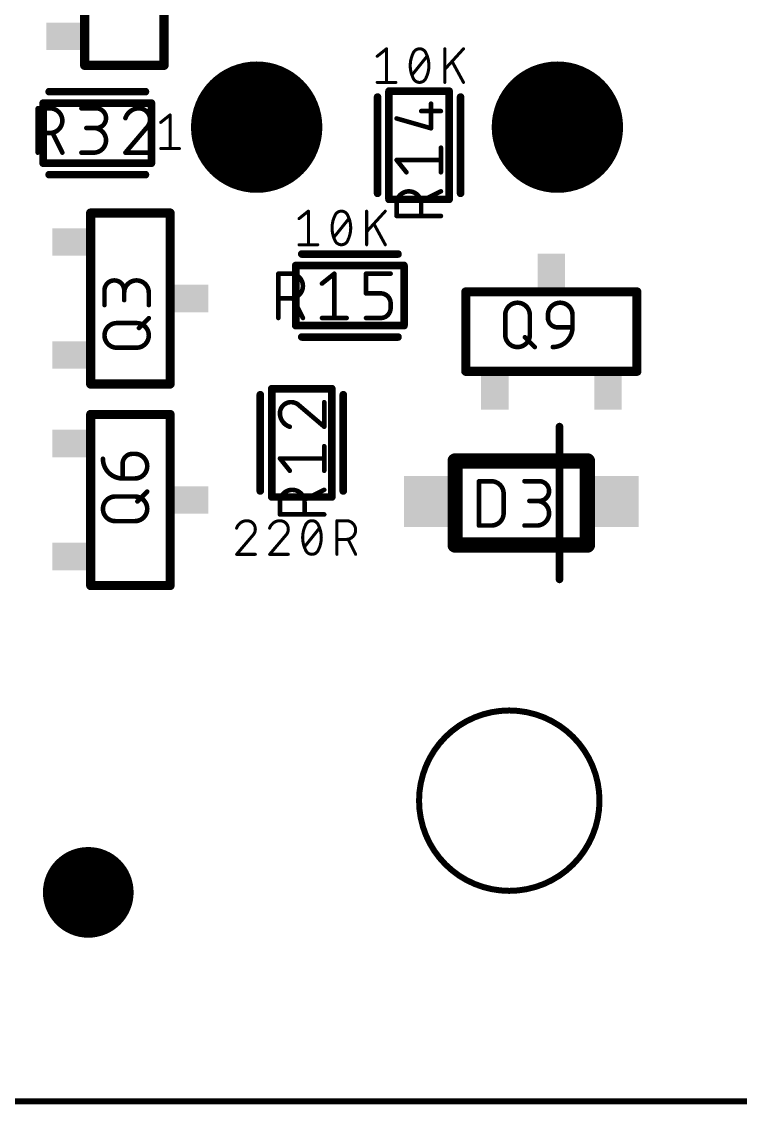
# Model space of a CAD drawing. Extents: x -0.1 to 70.1, y -0.1 to 54.
# Drawn here: x 44.89 to 56.84, y -0.05 to 17.95 of the extents above; entities that cross this region are included whole.
import ezdxf

# ---------------------------------------------------------------- set-up
doc = ezdxf.new("R2010")
doc.units = 0
for name, color, linetype in [('17', 110, 'CONTINUOUS'), ('20', 31, 'CONTINUOUS'), ('21', 253, 'CONTINUOUS'), ('27', 253, 'CONTINUOUS'), ('51', 253, 'CONTINUOUS')]:
    doc.layers.add(name, color=color, linetype=linetype)

# ---------------------------------------------------------------- blocks, each defined once
blk = doc.blocks.new('RECT')
blk.add_solid([(-0.5, -0.5), (0.5, -0.5), (-0.5, 0.5), (0.5, 0.5)])
blk = doc.blocks.new('ROUNDP')
at = {"const_width": 0.5}
blk.add_lwpolyline([(0, -0.25, 1), (0, 0.25, 1), (0, -0.25)], format="xyb", dxfattribs=at)

msp = doc.modelspace()

# ---------------------------------------------------------------- linework, layer by layer
at = {"layer": '20', "const_width": 0.1}
msp.add_lwpolyline([(53, 3.5, 1), (53, 6.5, 1), (53, 3.5)], format="xyb", dxfattribs=at)
msp.add_lwpolyline([(5, 0), (65, 0)], dxfattribs=at)
at = {"layer": '21', "const_width": 0.127}
for points in [[(45.35, 16.79), (46.95, 16.79)], [(50.81, 16.7), (50.81, 15.1)], [(52.19, 16.7), (52.19, 15.1)], [(45.35, 15.41), (46.95, 15.41)], [(49.55, 14.09), (51.15, 14.09)], [(49.55, 12.71), (51.15, 12.71)], [(48.86, 10.15), (48.86, 11.75)], [(50.24, 10.15), (50.24, 11.75)], [(53.835, 8.68), (53.835, 11.22)]]:
    msp.add_lwpolyline(points, dxfattribs=at)
at = {"layer": '21', "const_width": 0.0635}
for points in [[(45.35, 16.8217, 1), (45.35, 16.7583)], [(46.95, 16.7583, 1), (46.95, 16.8217)], [(50.8418, 16.7, 1), (50.7782, 16.7)], [(52.2218, 16.7, 1), (52.1583, 16.7)], [(45.35, 15.4418, 1), (45.35, 15.3782)], [(46.95, 15.3782, 1), (46.95, 15.4418)], [(50.7782, 15.1, 1), (50.8418, 15.1)], [(52.1583, 15.1, 1), (52.2218, 15.1)], [(49.55, 14.1218, 1), (49.55, 14.0582)], [(51.15, 14.0582, 1), (51.15, 14.1218)], [(49.55, 12.7418, 1), (49.55, 12.6783)], [(51.15, 12.6783, 1), (51.15, 12.7418)], [(48.8918, 11.75, 1), (48.8282, 11.75)], [(50.2718, 11.75, 1), (50.2082, 11.75)], [(53.8668, 11.22, 1), (53.8032, 11.22)], [(48.8282, 10.15, 1), (48.8918, 10.15)], [(50.2082, 10.15, 1), (50.2718, 10.15)], [(53.8032, 8.68, 1), (53.8668, 8.68)]]:
    msp.add_lwpolyline(points, format="xyb", dxfattribs=at)
at = {"layer": '27'}
for points, const_width in [([(50.8046, 17.3791), (50.9598, 17.5033)], 0.0508), ([(50.9598, 17.5033), (50.9598, 16.9445)], 0.0508), ([(51.9285, 16.9445), (51.9285, 17.5033)], 0.0508), ([(52.2389, 17.5033), (51.9285, 17.1618)], 0.0508), ([(51.3843, 17.0686), (51.6327, 17.3791)], 0.0508), ([(52.2389, 16.9445), (52.0527, 17.286)], 0.0508), ([(50.8046, 16.9445), (51.1151, 16.9445)], 0.0508), ([(51.6994, 16.1811), (51.6994, 16.5903)], 0.0762), ([(45.1597, 15.7764), (45.1597, 16.513)], 0.0762), ([(45.1597, 16.513), (45.3643, 16.513)], 0.0762), ([(45.8861, 16.513), (46.1317, 16.513)], 0.0762), ([(47.2046, 16.2791), (47.3598, 16.4033)], 0.0508), ([(47.3598, 16.4033), (47.3598, 15.8445)], 0.0508), ([(48.3285, 15.8445), (48.3285, 16.4033)], 0.0508), ([(48.6389, 16.4033), (48.3285, 16.0618)], 0.0508), ([(51.5357, 16.4675), (51.863, 16.4675)], 0.0762), ([(46.1317, 16.1857), (45.968, 16.1857)], 0.0762), ([(46.9655, 16.1857), (46.6176, 15.7764)], 0.0762), ([(47.7843, 15.9686), (48.0327, 16.2791)], 0.0508), ([(48.6389, 15.8445), (48.4527, 16.186)], 0.0508), ([(51.1264, 16.3447), (51.6994, 16.1811)], 0.0762), ([(45.3643, 16.1038), (45.1597, 16.1038)], 0.0762), ([(45.5689, 15.7764), (45.4053, 16.1038)], 0.0762), ([(47.2046, 15.8445), (47.5151, 15.8445)], 0.0508), ([(51.863, 15.4495), (51.863, 15.8588)], 0.0762), ([(45.8861, 15.7764), (46.0907, 15.7764)], 0.0762), ([(46.6176, 15.7764), (47.0269, 15.7764)], 0.0762), ([(51.2901, 15.4495), (51.1264, 15.6541)], 0.0762), ([(51.1264, 15.6541), (51.863, 15.6541)], 0.0762), ([(51.863, 15.1324), (51.5357, 14.9687)], 0.0762), ([(51.1264, 14.7231), (51.1264, 14.9277)], 0.0762), ([(51.5357, 14.9277), (51.5357, 14.7231)], 0.0762), ([(49.5046, 14.6791), (49.6598, 14.8033)], 0.0508), ([(49.6598, 14.8033), (49.6598, 14.2445)], 0.0508), ([(50.6285, 14.2445), (50.6285, 14.8033)], 0.0508), ([(50.9389, 14.8033), (50.6285, 14.4618)], 0.0508), ([(50.0843, 14.3686), (50.3327, 14.6791)], 0.0508), ([(50.9389, 14.2445), (50.7527, 14.586)], 0.0508), ([(51.863, 14.7231), (51.1264, 14.7231)], 0.0762), ([(49.5046, 14.2445), (49.8151, 14.2445)], 0.0508), ([(49.1597, 13.0264), (49.1597, 13.763)], 0.0762), ([(49.1597, 13.763), (49.3643, 13.763)], 0.0762), ([(49.8861, 13.5994), (50.0907, 13.763)], 0.0762), ([(50.0907, 13.763), (50.0907, 13.0264)], 0.0762), ([(50.6176, 13.4357), (50.6176, 13.763)], 0.0762), ([(50.6176, 13.763), (51.0269, 13.763)], 0.0762), ([(46.2698, 13.2422), (46.2698, 13.4877)], 0.0762), ([(46.5972, 13.4877), (46.5972, 13.324)], 0.0762), ([(47.0064, 13.2422), (47.0064, 13.4468)], 0.0762), ([(49.3643, 13.3538), (49.1597, 13.3538)], 0.0762), ([(49.5689, 13.0264), (49.4053, 13.3538)], 0.0762), ([(50.8632, 13.4357), (50.6176, 13.4357)], 0.0762), ([(51.0269, 13.1901), (51.0269, 13.272)], 0.0762), ([(46.4745, 12.9419), (46.8018, 12.9419)], 0.0762), ([(46.8428, 12.86), (47.0064, 13.0237)], 0.0762), ([(49.8861, 13.0264), (50.2953, 13.0264)], 0.0762), ([(50.6176, 13.0264), (50.8632, 13.0264)], 0.0762), ([(52.9326, 12.7482), (52.9326, 13.0755)], 0.0762), ([(53.3419, 13.0755), (53.3419, 12.7482)], 0.0762), ([(53.6422, 13.0346), (53.6422, 13.0755)], 0.0762), ([(54.0514, 13.0755), (54.0514, 12.8709)], 0.0762), ([(54.0514, 12.8709), (53.8059, 12.8709)], 0.0762), ([(53.26, 12.7072), (53.4237, 12.5436)], 0.0762), ([(46.8018, 12.5326), (46.4745, 12.5326)], 0.0762), ([(49.5143, 11.5655), (49.9236, 11.2176)], 0.0762), ([(49.9236, 11.2176), (49.9236, 11.6269)], 0.0762), ([(46.7346, 10.7674), (46.7756, 10.7674)], 0.0762), ([(49.9236, 10.4861), (49.9236, 10.8953)], 0.0762), ([(46.5709, 10.3581), (46.5709, 10.6037)], 0.0762), ([(49.3506, 10.4861), (49.187, 10.6907)], 0.0762), ([(49.187, 10.6907), (49.9236, 10.6907)], 0.0762), ([(46.7756, 10.3581), (46.5709, 10.3581)], 0.0762), ([(52.4968, 9.5753), (52.4968, 10.3119)], 0.0762), ([(52.4968, 10.3119), (52.7014, 10.3119)], 0.0762), ([(53.2527, 10.3119), (53.4982, 10.3119)], 0.0762), ([(46.4482, 10.0578), (46.7756, 10.0578)], 0.0762), ([(46.8165, 9.976), (46.9802, 10.1397)], 0.0762), ([(49.9236, 10.1689), (49.5962, 10.0053)], 0.0762), ([(52.906, 10.1073), (52.906, 9.7799)], 0.0762), ([(49.187, 9.7597), (49.187, 9.9643)], 0.0762), ([(49.5962, 9.9643), (49.5962, 9.7597)], 0.0762), ([(53.4982, 9.9845), (53.3345, 9.9845)], 0.0762), ([(49.9236, 9.7597), (49.187, 9.7597)], 0.0762), ([(46.7756, 9.6486), (46.4482, 9.6486)], 0.0762), ([(49.5954, 9.2209), (49.8438, 9.5314)], 0.0508), ([(50.1349, 9.0967), (50.1349, 9.6555)], 0.0508), ([(50.1349, 9.6555), (50.2902, 9.6555)], 0.0508), ([(52.7014, 9.5753), (52.4968, 9.5753)], 0.0762), ([(53.2527, 9.5753), (53.4573, 9.5753)], 0.0762), ([(48.731, 9.4072), (48.4671, 9.0967)], 0.0508), ([(49.2796, 9.4072), (49.0158, 9.0967)], 0.0508), ([(50.2902, 9.3451), (50.1349, 9.3451)], 0.0508), ([(50.4454, 9.0967), (50.3212, 9.3451)], 0.0508), ([(48.4671, 9.0967), (48.7776, 9.0967)], 0.0508), ([(49.0158, 9.0967), (49.3262, 9.0967)], 0.0508)]:
    msp.add_lwpolyline(points, dxfattribs=dict(at, const_width=const_width))
for points, const_width in [([(50.9725, 17.5033, 1), (50.9471, 17.5033)], 0.0254), ([(50.9678, 17.4934, 1), (50.9519, 17.5132)], 0.0254), ([(51.5085, 17.5033, 0.3205), (51.3998, 17.4257)], 0.0508), ([(51.6171, 17.4257, 0.3205), (51.5085, 17.5033)], 0.0508), ([(51.5085, 17.516, 1), (51.5085, 17.4906)], 0.0254), ([(51.5085, 17.4906, 1), (51.5085, 17.516)], 0.0254), ([(51.9412, 17.5033, 1), (51.9158, 17.5033)], 0.0254), ([(52.2483, 17.4947, 1), (52.2295, 17.5118)], 0.0254), ([(50.7967, 17.389, 1), (50.8126, 17.3692)], 0.0254), ([(51.3998, 17.4257, 0.1139), (51.3533, 17.2239)], 0.0508), ([(51.3878, 17.4298, 1), (51.4118, 17.4215)], 0.0254), ([(51.4112, 17.4201, 1), (51.3884, 17.4312)], 0.0254), ([(51.6637, 17.2239, 0.1139), (51.6171, 17.4257)], 0.0508), ([(51.6285, 17.4312, 1), (51.6057, 17.4201)], 0.0254), ([(51.6051, 17.4215, 1), (51.6291, 17.4298)], 0.0254), ([(51.6426, 17.3712, 1), (51.6227, 17.387)], 0.0254), ([(52.0638, 17.292, 1), (52.0415, 17.2799)], 0.0254), ([(51.3533, 17.2239, 0.1139), (51.3998, 17.0221)], 0.0508), ([(51.366, 17.2239, 1), (51.3406, 17.2239)], 0.0254), ([(51.3406, 17.2239, 1), (51.366, 17.2239)], 0.0254), ([(51.6171, 17.0221, 0.1139), (51.6637, 17.2239)], 0.0508), ([(51.6764, 17.2239, 1), (51.651, 17.2239)], 0.0254), ([(51.651, 17.2239, 1), (51.6764, 17.2239)], 0.0254), ([(51.9191, 17.1703, 1), (51.9379, 17.1532)], 0.0254), ([(50.8046, 16.9572, 1), (50.8046, 16.9318)], 0.0254), ([(50.9471, 16.9445, 1), (50.9725, 16.9445)], 0.0254), ([(51.1151, 16.9318, 1), (51.1151, 16.9572)], 0.0254), ([(51.3744, 17.0766, 1), (51.3942, 17.0607)], 0.0254), ([(51.3998, 17.0221, 0.3205), (51.5085, 16.9445)], 0.0508), ([(51.4118, 17.0262, 1), (51.3878, 17.018)], 0.0254), ([(51.3884, 17.0165, 1), (51.4112, 17.0276)], 0.0254), ([(51.5085, 16.9445, 0.3205), (51.6171, 17.0221)], 0.0508), ([(51.5085, 16.9572, 1), (51.5085, 16.9318)], 0.0254), ([(51.5085, 16.9318, 1), (51.5085, 16.9572)], 0.0254), ([(51.6057, 17.0276, 1), (51.6285, 17.0165)], 0.0254), ([(51.6291, 17.018, 1), (51.6051, 17.0262)], 0.0254), ([(51.9158, 16.9445, 1), (51.9412, 16.9445)], 0.0254), ([(52.2278, 16.9384, 1), (52.2501, 16.9506)], 0.0254), ([(51.7184, 16.5903, 1), (51.6803, 16.5903)], 0.0381), ([(45.1597, 16.5321, 1), (45.1597, 16.494)], 0.0381), ([(45.1788, 16.513, 1), (45.1407, 16.513)], 0.0381), ([(45.3643, 16.1038, 1), (45.3643, 16.513)], 0.0762), ([(45.3643, 16.5321, 1), (45.3643, 16.494)], 0.0381), ([(45.3643, 16.494, 1), (45.3643, 16.5321)], 0.0381), ([(45.8861, 16.5321, 1), (45.8861, 16.494)], 0.0381), ([(46.1317, 16.1857, 1), (46.1317, 16.513)], 0.0762), ([(46.1317, 16.5321, 1), (46.1317, 16.494)], 0.0381), ([(46.1317, 16.494, 1), (46.1317, 16.5321)], 0.0381), ([(46.8427, 16.513, 0.3252), (46.6176, 16.3494)], 0.0762), ([(47.0269, 16.3289, 0.4142), (46.8427, 16.513)], 0.0762), ([(46.8427, 16.5321, 1), (46.8427, 16.494)], 0.0381), ([(46.8427, 16.494, 1), (46.8427, 16.5321)], 0.0381), ([(47.3725, 16.4033, 1), (47.3471, 16.4033)], 0.0254), ([(47.3678, 16.3934, 1), (47.3519, 16.4132)], 0.0254), ([(47.9085, 16.4033, 0.3205), (47.7998, 16.3257)], 0.0508), ([(48.0171, 16.3257, 0.3205), (47.9085, 16.4033)], 0.0508), ([(47.9085, 16.416, 1), (47.9085, 16.3906)], 0.0254), ([(47.9085, 16.3906, 1), (47.9085, 16.416)], 0.0254), ([(48.3412, 16.4033, 1), (48.3158, 16.4033)], 0.0254), ([(48.6483, 16.3947, 1), (48.6295, 16.4118)], 0.0254), ([(51.5357, 16.4866, 1), (51.5357, 16.4485)], 0.0381), ([(51.863, 16.4485, 1), (51.863, 16.4866)], 0.0381), ([(45.968, 16.2047, 1), (45.968, 16.1666)], 0.0381), ([(46.0907, 15.7764, 1), (46.0907, 16.1857)], 0.0762), ([(46.0907, 16.2047, 1), (46.0907, 16.1666)], 0.0381), ([(46.1317, 16.2047, 1), (46.1317, 16.1666)], 0.0381), ([(46.1317, 16.1666, 1), (46.1317, 16.2047)], 0.0381), ([(46.5995, 16.3552, 1), (46.6358, 16.3435)], 0.0381), ([(46.9523, 16.1995, 1), (46.9786, 16.1719)], 0.0381), ([(46.9655, 16.1857, 0.2053), (47.0269, 16.3289)], 0.0762), ([(46.98, 16.1733, 1), (46.951, 16.198)], 0.0381), ([(47.0459, 16.3289, 1), (47.0078, 16.3289)], 0.0381), ([(47.0078, 16.3289, 1), (47.0459, 16.3289)], 0.0381), ([(47.1967, 16.289, 1), (47.2126, 16.2692)], 0.0254), ([(47.7998, 16.3257, 0.1139), (47.7533, 16.1239)], 0.0508), ([(47.7878, 16.3298, 1), (47.8118, 16.3215)], 0.0254), ([(47.8112, 16.3201, 1), (47.7884, 16.3312)], 0.0254), ([(48.0637, 16.1239, 0.1139), (48.0171, 16.3257)], 0.0508), ([(48.0285, 16.3312, 1), (48.0057, 16.3201)], 0.0254), ([(48.0051, 16.3215, 1), (48.0291, 16.3298)], 0.0254), ([(48.0426, 16.2712, 1), (48.0227, 16.287)], 0.0254), ([(48.4638, 16.192, 1), (48.4415, 16.1799)], 0.0254), ([(51.1317, 16.3631, 1), (51.1212, 16.3264)], 0.0381), ([(51.6941, 16.1627, 1), (51.7046, 16.1994)], 0.0381), ([(45.1597, 16.1229, 1), (45.1597, 16.0848)], 0.0381), ([(45.3643, 16.1229, 1), (45.3643, 16.0848)], 0.0381), ([(45.3643, 16.0848, 1), (45.3643, 16.1229)], 0.0381), ([(45.4223, 16.1123, 1), (45.3882, 16.0953)], 0.0381), ([(47.7533, 16.1239, 0.1139), (47.7998, 15.9221)], 0.0508), ([(47.766, 16.1239, 1), (47.7406, 16.1239)], 0.0254), ([(47.7406, 16.1239, 1), (47.766, 16.1239)], 0.0254), ([(48.0171, 15.9221, 0.1139), (48.0637, 16.1239)], 0.0508), ([(48.0764, 16.1239, 1), (48.051, 16.1239)], 0.0254), ([(48.051, 16.1239, 1), (48.0764, 16.1239)], 0.0254), ([(48.3191, 16.0703, 1), (48.3379, 16.0532)], 0.0254), ([(51.6803, 16.1811, 1), (51.7184, 16.1811)], 0.0381), ([(47.2046, 15.8572, 1), (47.2046, 15.8318)], 0.0254), ([(47.3471, 15.8445, 1), (47.3725, 15.8445)], 0.0254), ([(47.5151, 15.8318, 1), (47.5151, 15.8572)], 0.0254), ([(47.7744, 15.9766, 1), (47.7942, 15.9607)], 0.0254), ([(47.7998, 15.9221, 0.3205), (47.9085, 15.8445)], 0.0508), ([(47.8118, 15.9262, 1), (47.7878, 15.918)], 0.0254), ([(47.7884, 15.9165, 1), (47.8112, 15.9276)], 0.0254), ([(47.9085, 15.8445, 0.3205), (48.0171, 15.9221)], 0.0508), ([(47.9085, 15.8572, 1), (47.9085, 15.8318)], 0.0254), ([(47.9085, 15.8318, 1), (47.9085, 15.8572)], 0.0254), ([(48.0057, 15.9276, 1), (48.0285, 15.9165)], 0.0254), ([(48.0291, 15.918, 1), (48.0051, 15.9262)], 0.0254), ([(48.3158, 15.8445, 1), (48.3412, 15.8445)], 0.0254), ([(48.6278, 15.8384, 1), (48.6501, 15.8506)], 0.0254), ([(51.8821, 15.8588, 1), (51.844, 15.8588)], 0.0381), ([(45.1407, 15.7764, 1), (45.1788, 15.7764)], 0.0381), ([(45.5519, 15.7679, 1), (45.586, 15.785)], 0.0381), ([(45.8861, 15.7955, 1), (45.8861, 15.7574)], 0.0381), ([(46.0907, 15.7955, 1), (46.0907, 15.7574)], 0.0381), ([(46.0907, 15.7574, 1), (46.0907, 15.7955)], 0.0381), ([(46.6176, 15.7955, 1), (46.6176, 15.7574)], 0.0381), ([(46.6031, 15.7888, 1), (46.6322, 15.7641)], 0.0381), ([(47.0269, 15.7574, 1), (47.0269, 15.7955)], 0.0381), ([(51.1264, 15.6732, 1), (51.1264, 15.6351)], 0.0381), ([(51.1413, 15.666, 1), (51.1116, 15.6422)], 0.0381), ([(51.863, 15.6351, 1), (51.863, 15.6732)], 0.0381), ([(51.2753, 15.4376, 1), (51.305, 15.4614)], 0.0381), ([(51.844, 15.4495, 1), (51.8821, 15.4495)], 0.0381), ([(51.5357, 14.9277, 1), (51.1264, 14.9277)], 0.0762), ([(51.8716, 15.1153, 1), (51.8545, 15.1494)], 0.0381), ([(51.1455, 14.9277, 1), (51.1074, 14.9277)], 0.0381), ([(51.1074, 14.9277, 1), (51.1455, 14.9277)], 0.0381), ([(51.5271, 14.9857, 1), (51.5442, 14.9516)], 0.0381), ([(51.5547, 14.9277, 1), (51.5166, 14.9277)], 0.0381), ([(51.5166, 14.9277, 1), (51.5547, 14.9277)], 0.0381), ([(49.6725, 14.8033, 1), (49.6471, 14.8033)], 0.0254), ([(49.6678, 14.7934, 1), (49.6519, 14.8132)], 0.0254), ([(50.2085, 14.8033, 0.3205), (50.0998, 14.7257)], 0.0508), ([(50.3171, 14.7257, 0.3205), (50.2085, 14.8033)], 0.0508), ([(50.2085, 14.816, 1), (50.2085, 14.7906)], 0.0254), ([(50.2085, 14.7906, 1), (50.2085, 14.816)], 0.0254), ([(50.6412, 14.8033, 1), (50.6158, 14.8033)], 0.0254), ([(50.9483, 14.7947, 1), (50.9295, 14.8118)], 0.0254), ([(49.4967, 14.689, 1), (49.5126, 14.6692)], 0.0254), ([(50.0998, 14.7257, 0.1139), (50.0533, 14.5239)], 0.0508), ([(50.0878, 14.7298, 1), (50.1118, 14.7215)], 0.0254), ([(50.1112, 14.7201, 1), (50.0884, 14.7312)], 0.0254), ([(50.3637, 14.5239, 0.1139), (50.3171, 14.7257)], 0.0508), ([(50.3285, 14.7312, 1), (50.3057, 14.7201)], 0.0254), ([(50.3051, 14.7215, 1), (50.3291, 14.7298)], 0.0254), ([(50.3426, 14.6712, 1), (50.3227, 14.687)], 0.0254), ([(50.7638, 14.592, 1), (50.7415, 14.5799)], 0.0254), ([(51.1264, 14.7422, 1), (51.1264, 14.7041)], 0.0381), ([(51.1074, 14.7231, 1), (51.1455, 14.7231)], 0.0381), ([(51.5166, 14.7231, 1), (51.5547, 14.7231)], 0.0381), ([(51.863, 14.7041, 1), (51.863, 14.7422)], 0.0381), ([(50.0533, 14.5239, 0.1139), (50.0998, 14.3221)], 0.0508), ([(50.066, 14.5239, 1), (50.0406, 14.5239)], 0.0254), ([(50.0406, 14.5239, 1), (50.066, 14.5239)], 0.0254), ([(50.3171, 14.3221, 0.1139), (50.3637, 14.5239)], 0.0508), ([(50.3764, 14.5239, 1), (50.351, 14.5239)], 0.0254), ([(50.351, 14.5239, 1), (50.3764, 14.5239)], 0.0254), ([(50.6191, 14.4703, 1), (50.6379, 14.4532)], 0.0254), ([(49.5046, 14.2572, 1), (49.5046, 14.2318)], 0.0254), ([(49.6471, 14.2445, 1), (49.6725, 14.2445)], 0.0254), ([(49.8151, 14.2318, 1), (49.8151, 14.2572)], 0.0254), ([(50.0744, 14.3766, 1), (50.0942, 14.3607)], 0.0254), ([(50.0998, 14.3221, 0.3205), (50.2085, 14.2445)], 0.0508), ([(50.1118, 14.3262, 1), (50.0878, 14.318)], 0.0254), ([(50.0884, 14.3165, 1), (50.1112, 14.3276)], 0.0254), ([(50.2085, 14.2445, 0.3205), (50.3171, 14.3221)], 0.0508), ([(50.2085, 14.2572, 1), (50.2085, 14.2318)], 0.0254), ([(50.2085, 14.2318, 1), (50.2085, 14.2572)], 0.0254), ([(50.3057, 14.3276, 1), (50.3285, 14.3165)], 0.0254), ([(50.3291, 14.318, 1), (50.3051, 14.3262)], 0.0254), ([(50.6158, 14.2445, 1), (50.6412, 14.2445)], 0.0254), ([(50.9278, 14.2384, 1), (50.9501, 14.2506)], 0.0254), ([(46.5972, 13.4877, 1), (46.2698, 13.4877)], 0.0762), ([(47.0064, 13.4468, 1), (46.5972, 13.4468)], 0.0762), ([(49.1597, 13.7821, 1), (49.1597, 13.744)], 0.0381), ([(49.1788, 13.763, 1), (49.1407, 13.763)], 0.0381), ([(49.3643, 13.3538, 1), (49.3643, 13.763)], 0.0762), ([(49.3643, 13.7821, 1), (49.3643, 13.744)], 0.0381), ([(49.3643, 13.744, 1), (49.3643, 13.7821)], 0.0381), ([(50.1098, 13.763, 1), (50.0717, 13.763)], 0.0381), ([(50.1026, 13.7482, 1), (50.0788, 13.7779)], 0.0381), ([(50.6367, 13.763, 1), (50.5986, 13.763)], 0.0381), ([(50.6176, 13.7821, 1), (50.6176, 13.744)], 0.0381), ([(51.0269, 13.744, 1), (51.0269, 13.7821)], 0.0381), ([(46.2889, 13.4877, 1), (46.2508, 13.4877)], 0.0381), ([(46.2508, 13.4877, 1), (46.2889, 13.4877)], 0.0381), ([(46.6163, 13.4877, 1), (46.5782, 13.4877)], 0.0381), ([(46.5782, 13.4877, 1), (46.6163, 13.4877)], 0.0381), ([(49.8742, 13.6142, 1), (49.898, 13.5845)], 0.0381), ([(46.5782, 13.4468, 1), (46.6163, 13.4468)], 0.0381), ([(46.5782, 13.324, 1), (46.6163, 13.324)], 0.0381), ([(47.0255, 13.4468, 1), (46.9874, 13.4468)], 0.0381), ([(46.9874, 13.4468, 1), (47.0255, 13.4468)], 0.0381), ([(49.1597, 13.3729, 1), (49.1597, 13.3348)], 0.0381), ([(49.3643, 13.3729, 1), (49.3643, 13.3348)], 0.0381), ([(49.3643, 13.3348, 1), (49.3643, 13.3729)], 0.0381), ([(49.4223, 13.3623, 1), (49.3882, 13.3453)], 0.0381), ([(50.6176, 13.4547, 1), (50.6176, 13.4166)], 0.0381), ([(50.5986, 13.4357, 1), (50.6367, 13.4357)], 0.0381), ([(51.0269, 13.272, 0.4142), (50.8632, 13.4357)], 0.0762), ([(50.8632, 13.4547, 1), (50.8632, 13.4166)], 0.0381), ([(50.8632, 13.4166, 1), (50.8632, 13.4547)], 0.0381), ([(46.2508, 13.2422, 1), (46.2889, 13.2422)], 0.0381), ([(46.9874, 13.2422, 1), (47.0255, 13.2422)], 0.0381), ([(50.8632, 13.0264, 0.4142), (51.0269, 13.1901)], 0.0762), ([(51.0459, 13.272, 1), (51.0078, 13.272)], 0.0381), ([(51.0078, 13.272, 1), (51.0459, 13.272)], 0.0381), ([(51.0459, 13.1901, 1), (51.0078, 13.1901)], 0.0381), ([(51.0078, 13.1901, 1), (51.0459, 13.1901)], 0.0381), ([(53.3419, 13.0755, 1), (52.9326, 13.0755)], 0.0762), ([(54.0514, 13.0755, 1), (53.6422, 13.0755)], 0.0762), ([(46.4745, 12.9419, 1), (46.4745, 12.5326)], 0.0762), ([(46.4745, 12.9609, 1), (46.4745, 12.9228)], 0.0381), ([(46.4745, 12.9228, 1), (46.4745, 12.9609)], 0.0381), ([(46.8018, 12.5326, 1), (46.8018, 12.9419)], 0.0762), ([(46.8018, 12.9609, 1), (46.8018, 12.9228)], 0.0381), ([(46.8018, 12.9228, 1), (46.8018, 12.9609)], 0.0381), ([(47.0199, 13.0102, 1), (46.993, 13.0372)], 0.0381), ([(49.1407, 13.0264, 1), (49.1788, 13.0264)], 0.0381), ([(49.5519, 13.0179, 1), (49.586, 13.035)], 0.0381), ([(49.8861, 13.0455, 1), (49.8861, 13.0074)], 0.0381), ([(50.0717, 13.0264, 1), (50.1098, 13.0264)], 0.0381), ([(50.2953, 13.0074, 1), (50.2953, 13.0455)], 0.0381), ([(50.6176, 13.0455, 1), (50.6176, 13.0074)], 0.0381), ([(50.8632, 13.0455, 1), (50.8632, 13.0074)], 0.0381), ([(50.8632, 13.0074, 1), (50.8632, 13.0455)], 0.0381), ([(52.9517, 13.0755, 1), (52.9136, 13.0755)], 0.0381), ([(52.9136, 13.0755, 1), (52.9517, 13.0755)], 0.0381), ([(53.3609, 13.0755, 1), (53.3228, 13.0755)], 0.0381), ([(53.3228, 13.0755, 1), (53.3609, 13.0755)], 0.0381), ([(53.6612, 13.0755, 1), (53.6231, 13.0755)], 0.0381), ([(53.6231, 13.0755, 1), (53.6612, 13.0755)], 0.0381), ([(53.6422, 13.0346, 0.4142), (53.8059, 12.8709)], 0.0762), ([(53.6612, 13.0346, 1), (53.6231, 13.0346)], 0.0381), ([(53.6231, 13.0346, 1), (53.6612, 13.0346)], 0.0381), ([(54.0705, 13.0755, 1), (54.0324, 13.0755)], 0.0381), ([(54.0324, 13.0755, 1), (54.0705, 13.0755)], 0.0381), ([(46.8293, 12.8735, 1), (46.8562, 12.8465)], 0.0381), ([(52.9326, 12.7482, 1), (53.3419, 12.7482)], 0.0762), ([(52.9517, 12.7482, 1), (52.9136, 12.7482)], 0.0381), ([(53.3609, 12.7482, 1), (53.3228, 12.7482)], 0.0381), ([(53.724, 12.5436, 0.4142), (54.0514, 12.8709)], 0.0762), ([(53.8059, 12.89, 1), (53.8059, 12.8519)], 0.0381), ([(53.8059, 12.8519, 1), (53.8059, 12.89)], 0.0381), ([(54.0705, 12.8709, 1), (54.0324, 12.8709)], 0.0381), ([(54.0324, 12.8709, 1), (54.0705, 12.8709)], 0.0381), ([(54.0514, 12.8519, 1), (54.0514, 12.89)], 0.0381), ([(52.9136, 12.7482, 1), (52.9517, 12.7482)], 0.0381), ([(53.2735, 12.7207, 1), (53.2465, 12.6938)], 0.0381), ([(53.3228, 12.7482, 1), (53.3609, 12.7482)], 0.0381), ([(46.4745, 12.5517, 1), (46.4745, 12.5136)], 0.0381), ([(46.4745, 12.5136, 1), (46.4745, 12.5517)], 0.0381), ([(46.8018, 12.5517, 1), (46.8018, 12.5136)], 0.0381), ([(46.8018, 12.5136, 1), (46.8018, 12.5517)], 0.0381), ([(53.4102, 12.5301, 1), (53.4372, 12.557)], 0.0381), ([(53.724, 12.5626, 1), (53.724, 12.5245)], 0.0381), ([(49.3711, 11.6269, 0.4142), (49.187, 11.4427)], 0.0762), ([(49.5143, 11.5655, 0.2053), (49.3711, 11.6269)], 0.0762), ([(49.3711, 11.6459, 1), (49.3711, 11.6078)], 0.0381), ([(49.3711, 11.6078, 1), (49.3711, 11.6459)], 0.0381), ([(49.5267, 11.58, 1), (49.502, 11.551)], 0.0381), ([(49.5005, 11.5523, 1), (49.5281, 11.5786)], 0.0381), ([(49.9426, 11.6269, 1), (49.9045, 11.6269)], 0.0381), ([(49.187, 11.4427, 0.3252), (49.3506, 11.2176)], 0.0762), ([(49.206, 11.4427, 1), (49.1679, 11.4427)], 0.0381), ([(49.1679, 11.4427, 1), (49.206, 11.4427)], 0.0381), ([(49.3448, 11.1995, 1), (49.3565, 11.2358)], 0.0381), ([(49.9045, 11.2176, 1), (49.9426, 11.2176)], 0.0381), ([(49.9112, 11.2031, 1), (49.9359, 11.2322)], 0.0381), ([(46.7346, 10.7674, 0.4142), (46.5709, 10.6037)], 0.0762), ([(46.7346, 10.7864, 1), (46.7346, 10.7483)], 0.0381), ([(46.7346, 10.7483, 1), (46.7346, 10.7864)], 0.0381), ([(46.7756, 10.3581, 1), (46.7756, 10.7674)], 0.0762), ([(46.7756, 10.7864, 1), (46.7756, 10.7483)], 0.0381), ([(46.7756, 10.7483, 1), (46.7756, 10.7864)], 0.0381), ([(49.9426, 10.8953, 1), (49.9045, 10.8953)], 0.0381), ([(46.2626, 10.6855, 1), (46.2245, 10.6855)], 0.0381), ([(46.2436, 10.6855, 0.4142), (46.5709, 10.3581)], 0.0762), ([(46.59, 10.6037, 1), (46.5519, 10.6037)], 0.0381), ([(46.5519, 10.6037, 1), (46.59, 10.6037)], 0.0381), ([(49.2018, 10.7026, 1), (49.1721, 10.6788)], 0.0381), ([(49.187, 10.7098, 1), (49.187, 10.6717)], 0.0381), ([(49.9236, 10.6717, 1), (49.9236, 10.7098)], 0.0381), ([(49.3358, 10.4742, 1), (49.3655, 10.498)], 0.0381), ([(49.9045, 10.4861, 1), (49.9426, 10.4861)], 0.0381), ([(46.5709, 10.3772, 1), (46.5709, 10.3391)], 0.0381), ([(46.5519, 10.3581, 1), (46.59, 10.3581)], 0.0381), ([(46.5709, 10.3391, 1), (46.5709, 10.3772)], 0.0381), ([(46.7756, 10.3772, 1), (46.7756, 10.3391)], 0.0381), ([(46.7756, 10.3391, 1), (46.7756, 10.3772)], 0.0381), ([(52.5158, 10.3119, 1), (52.4777, 10.3119)], 0.0381), ([(52.4968, 10.3309, 1), (52.4968, 10.2928)], 0.0381), ([(52.906, 10.1073, 0.4142), (52.7014, 10.3119)], 0.0762), ([(52.7014, 10.3309, 1), (52.7014, 10.2928)], 0.0381), ([(52.7014, 10.2928, 1), (52.7014, 10.3309)], 0.0381), ([(53.2527, 10.3309, 1), (53.2527, 10.2928)], 0.0381), ([(53.4982, 9.9845, 1), (53.4982, 10.3119)], 0.0762), ([(53.4982, 10.3309, 1), (53.4982, 10.2928)], 0.0381), ([(53.4982, 10.2928, 1), (53.4982, 10.3309)], 0.0381), ([(46.4482, 10.0578, 1), (46.4482, 9.6486)], 0.0762), ([(46.4482, 10.0769, 1), (46.4482, 10.0388)], 0.0381), ([(46.4482, 10.0388, 1), (46.4482, 10.0769)], 0.0381), ([(46.7756, 10.0769, 1), (46.7756, 10.0388)], 0.0381), ([(46.7756, 9.6486, 1), (46.7756, 10.0578)], 0.0762), ([(46.7756, 10.0388, 1), (46.7756, 10.0769)], 0.0381), ([(46.9936, 10.1262, 1), (46.9667, 10.1531)], 0.0381), ([(49.5962, 9.9643, 1), (49.187, 9.9643)], 0.0762), ([(49.9321, 10.1519, 1), (49.915, 10.186)], 0.0381), ([(52.925, 10.1073, 1), (52.8869, 10.1073)], 0.0381), ([(52.8869, 10.1073, 1), (52.925, 10.1073)], 0.0381), ([(46.803, 9.9894, 1), (46.8299, 9.9625)], 0.0381), ([(49.206, 9.9643, 1), (49.1679, 9.9643)], 0.0381), ([(49.1679, 9.9643, 1), (49.206, 9.9643)], 0.0381), ([(49.5877, 10.0223, 1), (49.6047, 9.9882)], 0.0381), ([(49.6152, 9.9643, 1), (49.5771, 9.9643)], 0.0381), ([(49.5771, 9.9643, 1), (49.6152, 9.9643)], 0.0381), ([(53.3345, 10.0036, 1), (53.3345, 9.9655)], 0.0381), ([(53.4573, 10.0036, 1), (53.4573, 9.9655)], 0.0381), ([(53.4573, 9.5753, 1), (53.4573, 9.9845)], 0.0762), ([(53.4982, 10.0036, 1), (53.4982, 9.9655)], 0.0381), ([(53.4982, 9.9655, 1), (53.4982, 10.0036)], 0.0381), ([(49.187, 9.7788, 1), (49.187, 9.7407)], 0.0381), ([(49.1679, 9.7597, 1), (49.206, 9.7597)], 0.0381), ([(49.5771, 9.7597, 1), (49.6152, 9.7597)], 0.0381), ([(49.9236, 9.7407, 1), (49.9236, 9.7788)], 0.0381), ([(52.7014, 9.5753, 0.4142), (52.906, 9.7799)], 0.0762), ([(52.925, 9.7799, 1), (52.8869, 9.7799)], 0.0381), ([(52.8869, 9.7799, 1), (52.925, 9.7799)], 0.0381), ([(46.4482, 9.6676, 1), (46.4482, 9.6295)], 0.0381), ([(46.4482, 9.6295, 1), (46.4482, 9.6676)], 0.0381), ([(46.7756, 9.6676, 1), (46.7756, 9.6295)], 0.0381), ([(46.7756, 9.6295, 1), (46.7756, 9.6676)], 0.0381), ([(48.6379, 9.6555, 0.3252), (48.4671, 9.5314)], 0.0508), ([(48.455, 9.5353, 1), (48.4792, 9.5274)], 0.0254), ([(48.7776, 9.5158, 0.4142), (48.6379, 9.6555)], 0.0508), ([(48.6379, 9.6682, 1), (48.6379, 9.6428)], 0.0254), ([(48.6379, 9.6428, 1), (48.6379, 9.6682)], 0.0254), ([(49.1865, 9.6555, 0.3252), (49.0158, 9.5314)], 0.0508), ([(49.0037, 9.5353, 1), (49.0278, 9.5274)], 0.0254), ([(49.3262, 9.5158, 0.4142), (49.1865, 9.6555)], 0.0508), ([(49.1865, 9.6682, 1), (49.1865, 9.6428)], 0.0254), ([(49.1865, 9.6428, 1), (49.1865, 9.6682)], 0.0254), ([(49.611, 9.5779, 0.1139), (49.5644, 9.3761)], 0.0508), ([(49.7196, 9.6555, 0.3205), (49.611, 9.5779)], 0.0508), ([(49.599, 9.582, 1), (49.623, 9.5738)], 0.0254), ([(49.6224, 9.5724, 1), (49.5996, 9.5835)], 0.0254), ([(49.8283, 9.5779, 0.3205), (49.7196, 9.6555)], 0.0508), ([(49.7196, 9.6682, 1), (49.7196, 9.6428)], 0.0254), ([(49.7196, 9.6428, 1), (49.7196, 9.6682)], 0.0254), ([(49.8748, 9.3761, 0.1139), (49.8283, 9.5779)], 0.0508), ([(49.8397, 9.5835, 1), (49.8169, 9.5724)], 0.0254), ([(49.8163, 9.5738, 1), (49.8403, 9.582)], 0.0254), ([(49.8537, 9.5234, 1), (49.8339, 9.5393)], 0.0254), ([(50.1476, 9.6555, 1), (50.1222, 9.6555)], 0.0254), ([(50.1349, 9.6682, 1), (50.1349, 9.6428)], 0.0254), ([(50.2902, 9.3451, 1), (50.2902, 9.6555)], 0.0508), ([(50.2902, 9.6682, 1), (50.2902, 9.6428)], 0.0254), ([(50.2902, 9.6428, 1), (50.2902, 9.6682)], 0.0254), ([(52.4777, 9.5753, 1), (52.5158, 9.5753)], 0.0381), ([(52.4968, 9.5944, 1), (52.4968, 9.5563)], 0.0381), ([(52.7014, 9.5943, 1), (52.7014, 9.5563)], 0.0381), ([(52.7014, 9.5563, 1), (52.7014, 9.5944)], 0.0381), ([(53.2527, 9.5944, 1), (53.2527, 9.5563)], 0.0381), ([(53.4573, 9.5944, 1), (53.4573, 9.5563)], 0.0381), ([(53.4573, 9.5563, 1), (53.4573, 9.5944)], 0.0381), ([(48.731, 9.4072, 0.2053), (48.7776, 9.5158)], 0.0508), ([(48.7222, 9.4164, 1), (48.7398, 9.398)], 0.0254), ([(48.7407, 9.3989, 1), (48.7213, 9.4154)], 0.0254), ([(48.7903, 9.5158, 1), (48.7649, 9.5158)], 0.0254), ([(48.7649, 9.5158, 1), (48.7903, 9.5158)], 0.0254), ([(49.2796, 9.4072, 0.2053), (49.3262, 9.5158)], 0.0508), ([(49.2709, 9.4164, 1), (49.2884, 9.398)], 0.0254), ([(49.2893, 9.3989, 1), (49.27, 9.4154)], 0.0254), ([(49.3389, 9.5158, 1), (49.3135, 9.5158)], 0.0254), ([(49.3135, 9.5158, 1), (49.3389, 9.5158)], 0.0254), ([(49.5644, 9.3761, 0.1139), (49.611, 9.1743)], 0.0508), ([(49.5771, 9.3761, 1), (49.5517, 9.3761)], 0.0254), ([(49.5517, 9.3761, 1), (49.5771, 9.3761)], 0.0254), ([(49.8283, 9.1743, 0.1139), (49.8748, 9.3761)], 0.0508), ([(49.8875, 9.3761, 1), (49.8621, 9.3761)], 0.0254), ([(49.8621, 9.3761, 1), (49.8875, 9.3761)], 0.0254), ([(50.1349, 9.3578, 1), (50.1349, 9.3324)], 0.0254), ([(50.2902, 9.3578, 1), (50.2902, 9.3324)], 0.0254), ([(50.2902, 9.3324, 1), (50.2902, 9.3578)], 0.0254), ([(50.3326, 9.3508, 1), (50.3098, 9.3394)], 0.0254), ([(49.5855, 9.2288, 1), (49.6054, 9.213)], 0.0254), ([(49.611, 9.1743, 0.3205), (49.7196, 9.0967)], 0.0508), ([(49.623, 9.1785, 1), (49.599, 9.1702)], 0.0254), ([(49.5996, 9.1688, 1), (49.6224, 9.1799)], 0.0254), ([(49.7196, 9.0967, 0.3205), (49.8283, 9.1743)], 0.0508), ([(49.8169, 9.1799, 1), (49.8397, 9.1688)], 0.0254), ([(49.8403, 9.1702, 1), (49.8163, 9.1785)], 0.0254), ([(48.4671, 9.1094, 1), (48.4671, 9.084)], 0.0254), ([(48.4575, 9.105, 1), (48.4768, 9.0885)], 0.0254), ([(48.7776, 9.084, 1), (48.7776, 9.1094)], 0.0254), ([(49.0158, 9.1094, 1), (49.0158, 9.084)], 0.0254), ([(49.0061, 9.105, 1), (49.0254, 9.0885)], 0.0254), ([(49.3262, 9.084, 1), (49.3262, 9.1094)], 0.0254), ([(49.7196, 9.1094, 1), (49.7196, 9.084)], 0.0254), ([(49.7196, 9.084, 1), (49.7196, 9.1094)], 0.0254), ([(50.1222, 9.0967, 1), (50.1476, 9.0967)], 0.0254), ([(50.434, 9.0911, 1), (50.4567, 9.1024)], 0.0254)]:
    msp.add_lwpolyline(points, format="xyb", dxfattribs=dict(at, const_width=const_width))
at = {"layer": '51'}
for points, const_width in [([(45.9396, 17.2276), (45.9396, 20.0724)], 0.1524), ([(47.2604, 20.0724), (47.2604, 17.2276)], 0.1524), ([(47.2604, 17.2276), (45.9396, 17.2276)], 0.1524), ([(51, 16.8), (51, 15)], 0.127), ([(52, 16.8), (51, 16.8)], 0.127), ([(52, 16.8), (52, 15)], 0.127), ([(45.25, 16.6), (47.05, 16.6)], 0.127), ([(45.25, 16.6), (45.25, 15.6)], 0.127), ([(47.05, 16.6), (47.05, 15.6)], 0.127), ([(45.25, 15.6), (47.05, 15.6)], 0.127), ([(52, 15), (51, 15)], 0.127), ([(46.0396, 11.9276), (46.0396, 14.7724)], 0.1524), ([(46.0396, 14.7724), (47.3604, 14.7724)], 0.1524), ([(47.3604, 14.7724), (47.3604, 11.9276)], 0.1524), ([(49.45, 13.9), (51.25, 13.9)], 0.127), ([(49.45, 13.9), (49.45, 12.9)], 0.127), ([(51.25, 13.9), (51.25, 12.9)], 0.127), ([(52.2776, 12.1396), (52.2776, 13.4604)], 0.1524), ([(52.2776, 13.4604), (55.1224, 13.4604)], 0.1524), ([(55.1224, 13.4604), (55.1224, 12.1396)], 0.1524), ([(49.45, 12.9), (51.25, 12.9)], 0.127), ([(55.1224, 12.1396), (52.2776, 12.1396)], 0.1524), ([(47.3604, 11.9276), (46.0396, 11.9276)], 0.1524), ([(49.05, 10.05), (49.05, 11.85)], 0.127), ([(49.05, 11.85), (50.05, 11.85)], 0.127), ([(50.05, 10.05), (50.05, 11.85)], 0.127), ([(46.0396, 8.5776), (46.0396, 11.4224)], 0.1524), ([(46.0396, 11.4224), (47.3604, 11.4224)], 0.1524), ([(47.3604, 11.4224), (47.3604, 8.5776)], 0.1524), ([(52.1, 9.25), (52.1, 10.65)], 0.254), ([(52.1, 10.65), (54.3, 10.65)], 0.254), ([(54.3, 10.65), (54.3, 9.25)], 0.254), ([(49.05, 10.05), (50.05, 10.05)], 0.127), ([(54.3, 9.25), (52.1, 9.25)], 0.254), ([(47.3604, 8.5776), (46.0396, 8.5776)], 0.1524)]:
    msp.add_lwpolyline(points, dxfattribs=dict(at, const_width=const_width))
for points, const_width in [([(45.9396, 17.2657, 1), (45.9396, 17.1895)], 0.0762), ([(47.2604, 17.1895, 1), (47.2604, 17.2657)], 0.0762), ([(45.9015, 17.2276, 1), (45.9777, 17.2276)], 0.0762), ([(47.2223, 17.2276, 1), (47.2985, 17.2276)], 0.0762), ([(51.0318, 16.8, 1), (50.9682, 16.8)], 0.0635), ([(51, 16.8317, 1), (51, 16.7683)], 0.0635), ([(52.0318, 16.8, 1), (51.9682, 16.8)], 0.0635), ([(52, 16.7683, 1), (52, 16.8317)], 0.0635), ([(45.25, 16.6318, 1), (45.25, 16.5683)], 0.0635), ([(45.2818, 16.6, 1), (45.2182, 16.6)], 0.0635), ([(47.0818, 16.6, 1), (47.0183, 16.6)], 0.0635), ([(47.05, 16.5683, 1), (47.05, 16.6318)], 0.0635), ([(45.25, 15.6318, 1), (45.25, 15.5683)], 0.0635), ([(45.2182, 15.6, 1), (45.2818, 15.6)], 0.0635), ([(47.0183, 15.6, 1), (47.0818, 15.6)], 0.0635), ([(47.05, 15.5683, 1), (47.05, 15.6318)], 0.0635), ([(51, 15.0318, 1), (51, 14.9682)], 0.0635), ([(50.9682, 15, 1), (51.0318, 15)], 0.0635), ([(51.9682, 15, 1), (52.0318, 15)], 0.0635), ([(52, 14.9682, 1), (52, 15.0318)], 0.0635), ([(46.0777, 14.7724, 1), (46.0015, 14.7724)], 0.0762), ([(46.0396, 14.8105, 1), (46.0396, 14.7343)], 0.0762), ([(47.3985, 14.7724, 1), (47.3223, 14.7724)], 0.0762), ([(47.3604, 14.7343, 1), (47.3604, 14.8105)], 0.0762), ([(49.45, 13.9318, 1), (49.45, 13.8682)], 0.0635), ([(49.4818, 13.9, 1), (49.4183, 13.9)], 0.0635), ([(51.2818, 13.9, 1), (51.2182, 13.9)], 0.0635), ([(51.25, 13.8682, 1), (51.25, 13.9318)], 0.0635), ([(52.3157, 13.4604, 1), (52.2395, 13.4604)], 0.0762), ([(52.2776, 13.4985, 1), (52.2776, 13.4223)], 0.0762), ([(55.1605, 13.4604, 1), (55.0843, 13.4604)], 0.0762), ([(55.1224, 13.4223, 1), (55.1224, 13.4985)], 0.0762), ([(49.45, 12.9318, 1), (49.45, 12.8682)], 0.0635), ([(51.25, 12.8682, 1), (51.25, 12.9318)], 0.0635), ([(49.4183, 12.9, 1), (49.4818, 12.9)], 0.0635), ([(51.2182, 12.9, 1), (51.2818, 12.9)], 0.0635), ([(52.2776, 12.1777, 1), (52.2776, 12.1015)], 0.0762), ([(52.2395, 12.1396, 1), (52.3157, 12.1396)], 0.0762), ([(55.0843, 12.1396, 1), (55.1605, 12.1396)], 0.0762), ([(55.1224, 12.1015, 1), (55.1224, 12.1777)], 0.0762), ([(46.0396, 11.9657, 1), (46.0396, 11.8895)], 0.0762), ([(46.0015, 11.9276, 1), (46.0777, 11.9276)], 0.0762), ([(47.3223, 11.9276, 1), (47.3985, 11.9276)], 0.0762), ([(47.3604, 11.8895, 1), (47.3604, 11.9657)], 0.0762), ([(49.0818, 11.85, 1), (49.0183, 11.85)], 0.0635), ([(49.05, 11.8818, 1), (49.05, 11.8183)], 0.0635), ([(50.0818, 11.85, 1), (50.0183, 11.85)], 0.0635), ([(50.05, 11.8183, 1), (50.05, 11.8818)], 0.0635), ([(46.0777, 11.4224, 1), (46.0015, 11.4224)], 0.0762), ([(46.0396, 11.4605, 1), (46.0396, 11.3843)], 0.0762), ([(47.3985, 11.4224, 1), (47.3223, 11.4224)], 0.0762), ([(47.3604, 11.3843, 1), (47.3604, 11.4605)], 0.0762), ([(52.1635, 10.65, 1), (52.0365, 10.65)], 0.127), ([(52.1, 10.7135, 1), (52.1, 10.5865)], 0.127), ([(54.3635, 10.65, 1), (54.2365, 10.65)], 0.127), ([(54.3, 10.5865, 1), (54.3, 10.7135)], 0.127), ([(49.05, 10.0818, 1), (49.05, 10.0183)], 0.0635), ([(50.05, 10.0183, 1), (50.05, 10.0818)], 0.0635), ([(49.0183, 10.05, 1), (49.0818, 10.05)], 0.0635), ([(50.0183, 10.05, 1), (50.0818, 10.05)], 0.0635), ([(52.1, 9.3135, 1), (52.1, 9.1865)], 0.127), ([(54.3, 9.1865, 1), (54.3, 9.3135)], 0.127), ([(52.0365, 9.25, 1), (52.1635, 9.25)], 0.127), ([(54.2365, 9.25, 1), (54.3635, 9.25)], 0.127), ([(46.0396, 8.6157, 1), (46.0396, 8.5395)], 0.0762), ([(47.3604, 8.5395, 1), (47.3604, 8.6157)], 0.0762), ([(46.0015, 8.5776, 1), (46.0777, 8.5776)], 0.0762), ([(47.3223, 8.5776, 1), (47.3985, 8.5776)], 0.0762)]:
    msp.add_lwpolyline(points, format="xyb", dxfattribs=dict(at, const_width=const_width))

# ---------------------------------------------------------------- block references
at = {"layer": '17'}
for p, xscale, yscale, rotation in [((48.8, 16.2), 2.1844, 2.1844, 270), ((48.8, 16.2), 2.1844, 2.1844, 270), ((53.8, 16.2), 2.1844, 2.1844, 270), ((53.8, 16.2), 2.1844, 2.1844, 270), ((46, 3.475), 1.508, 1.508, 180), ((46, 3.475), 1.508, 1.508, 180)]:
    msp.add_blockref('ROUNDP', p, dxfattribs=dict(at, xscale=xscale, yscale=yscale, rotation=rotation))
at = {"layer": '51'}
for p, xscale, yscale, rotation in [((45.596, 17.7098), 0.4564, 0.5857, 270), ((45.6958, 14.2906), 0.4588, 0.5859, 270), ((47.7034, 13.35), 0.4573, 0.584, 270), ((45.696, 12.4098), 0.4564, 0.5857, 270), ((45.6958, 10.9406), 0.4588, 0.5859, 270), ((51.625, 9.975), 0.75, 0.85, 180), ((54.775, 9.975), 0.75, 0.85, 180), ((47.7034, 10), 0.4573, 0.584, 270), ((45.696, 9.0598), 0.4564, 0.5857, 270)]:
    msp.add_blockref('RECT', p, dxfattribs=dict(at, xscale=xscale, yscale=yscale, rotation=rotation))
for p, xscale, yscale in [((53.7, 13.8034), 0.4573, 0.584), ((52.7594, 11.7958), 0.4588, 0.5859), ((54.6402, 11.796), 0.4564, 0.5857)]:
    msp.add_blockref('RECT', p, dxfattribs=dict(at, xscale=xscale, yscale=yscale))

doc.saveas('drawing.dxf')
